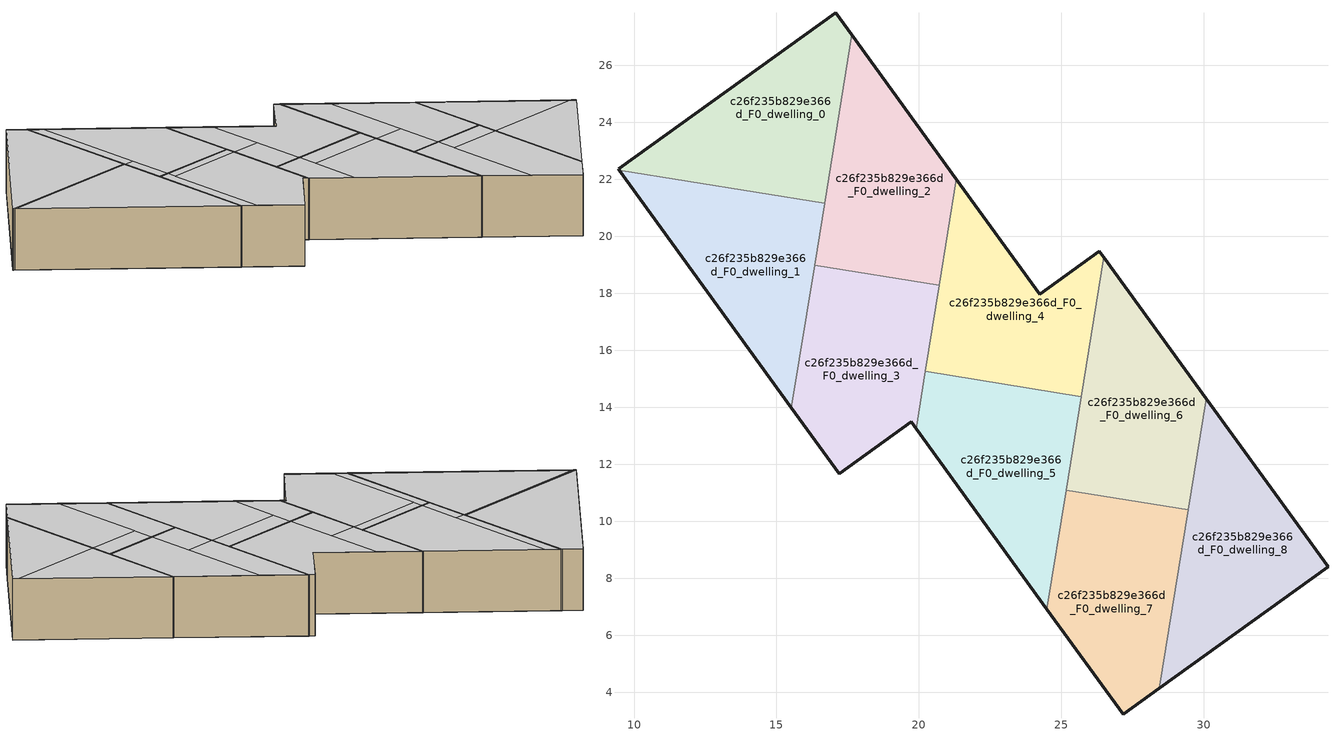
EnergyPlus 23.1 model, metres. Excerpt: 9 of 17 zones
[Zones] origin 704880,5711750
c26f235b829e366d_F0_dwelling_0
 floor ground (EU_floor_Construction): 16.69,21.16 17.64,27.08 17.08,27.85 9.46,22.36 9.48,22.33 z0
 wall outside (EU_wall_Construction): 9.48,22.33 9.46,22.36 17.08,27.85 17.64,27.08 z0:3
 wall to c26f235b829e366d_F0_dwelling_1 (EU_wall_Construction): 16.69,21.16 9.48,22.33 z0:3
 wall to c26f235b829e366d_F0_dwelling_2 (EU_wall_Construction): 17.64,27.08 16.69,21.16 z0:3
 ceiling to c26f235b829e366d_F1_dwelling_0 (EU_floor_Construction): 17.08,27.85 17.64,27.08 16.69,21.16 9.48,22.33 9.46,22.36 z3
c26f235b829e366d_F0_dwelling_1
 floor ground (EU_floor_Construction): 15.53,13.98 16.69,21.16 9.48,22.33 z0
 wall outside (EU_wall_Construction): 15.53,13.98 9.48,22.33 z0:3
 wall to c26f235b829e366d_F0_dwelling_3 (EU_wall_Construction): 16.34,18.99 15.53,13.98 z0:3
 wall to c26f235b829e366d_F0_dwelling_2 (EU_wall_Construction): 16.69,21.16 16.34,18.99 z0:3
 ceiling to c26f235b829e366d_F1_dwelling_0 (EU_floor_Construction): 16.69,21.16 16.68,21.11 9.53,22.26 9.48,22.33 z3
 ceiling adiabatic (EU_roof_Construction): 16.68,21.11 15.53,13.98 9.48,22.33 9.53,22.26 z3
c26f235b829e366d_F0_dwelling_2
 floor ground (EU_floor_Construction): 20.72,18.28 21.32,22 17.64,27.08 16.33,18.99 z0
 wall outside (EU_wall_Construction): 17.64,27.08 21.32,22 z0:3
 wall to c26f235b829e366d_F0_dwelling_3 (EU_wall_Construction): 20.72,18.28 16.33,18.99 z0:3
 wall to c26f235b829e366d_F0_dwelling_4 (EU_wall_Construction): 21.32,22 20.72,18.28 z0:3
 ceiling to c26f235b829e366d_F1_dwelling_0 (EU_floor_Construction): 17.64,27.08 18.06,26.51 17.17,21.03 16.68,21.11 z3
 ceiling to c26f235b829e366d_F1_dwelling_1 (EU_floor_Construction): 17.17,21.03 16.83,18.91 16.34,18.99 16.68,21.11 z3
 ceiling adiabatic (EU_roof_Construction): 18.06,26.51 17.64,27.08 21.32,22 20.72,18.28 16.83,18.91 z3
c26f235b829e366d_F0_dwelling_3
 floor ground (EU_floor_Construction): 19.9,13.25 20.72,18.28 16.33,18.99 15.53,13.98 17.2,11.67 19.73,13.49 z0
 wall outside (EU_wall_Construction): 19.9,13.25 19.73,13.49 17.2,11.67 15.53,13.98 z0:3
 wall to c26f235b829e366d_F0_dwelling_5 (EU_wall_Construction): 20.23,15.25 19.9,13.25 z0:3
 wall to c26f235b829e366d_F0_dwelling_4 (EU_wall_Construction): 20.72,18.28 20.23,15.25 z0:3
 ceiling to c26f235b829e366d_F1_dwelling_3 (EU_floor_Construction): 20.63,17.78 19.9,13.25 19.73,13.49 17.2,11.67 15.94,13.41 16.75,18.41 z3
 ceiling to c26f235b829e366d_F1_dwelling_1 (EU_floor_Construction): 16.83,18.91 15.94,13.41 15.53,13.98 16.34,18.99 z3
 ceiling to c26f235b829e366d_F1_dwelling_2 (EU_floor_Construction): 20.72,18.28 20.63,17.78 16.75,18.41 16.83,18.91 z3
c26f235b829e366d_F0_dwelling_4
 floor ground (EU_floor_Construction): 25.7,14.37 26.49,19.26 26.34,19.47 24.24,17.96 21.32,22 20.23,15.25 z0
 wall outside (EU_wall_Construction): 21.32,22 24.24,17.96 26.34,19.47 26.49,19.26 z0:3
 wall to c26f235b829e366d_F0_dwelling_5 (EU_wall_Construction): 25.7,14.37 20.23,15.25 z0:3
 wall to c26f235b829e366d_F0_dwelling_6 (EU_wall_Construction): 26.49,19.26 25.7,14.37 z0:3
 ceiling to c26f235b829e366d_F1_dwelling_4 (EU_floor_Construction): 26.34,19.47 26.49,19.26 25.7,14.37 21.71,15.02 22.56,20.29 24.24,17.96 z3
 ceiling to c26f235b829e366d_F1_dwelling_2 (EU_floor_Construction): 21.32,22 22.56,20.29 22.11,17.54 20.63,17.78 z3
 ceiling to c26f235b829e366d_F1_dwelling_3 (EU_floor_Construction): 22.11,17.54 21.71,15.02 20.23,15.25 20.63,17.78 z3
c26f235b829e366d_F0_dwelling_5
 floor ground (EU_floor_Construction): 24.49,6.92 25.7,14.37 20.23,15.25 19.9,13.25 z0
 wall outside (EU_wall_Construction): 24.49,6.92 19.9,13.25 z0:3
 wall to c26f235b829e366d_F0_dwelling_7 (EU_wall_Construction): 25.17,11.09 24.49,6.92 z0:3
 wall to c26f235b829e366d_F0_dwelling_6 (EU_wall_Construction): 25.7,14.37 25.17,11.09 z0:3
 ceiling to c26f235b829e366d_F1_dwelling_5 (EU_floor_Construction): 25.53,13.35 24.49,6.92 21.14,11.54 21.54,14 z3
 ceiling to c26f235b829e366d_F1_dwelling_3 (EU_floor_Construction): 21.71,15.02 21.14,11.54 19.9,13.25 20.23,15.25 z3
 ceiling to c26f235b829e366d_F1_dwelling_4 (EU_floor_Construction): 25.7,14.37 25.53,13.35 21.54,14 21.71,15.02 z3
 ceiling adiabatic (EU_roof_Construction): 25.53,13.35 24.49,6.92 21.14,11.54 21.54,14 z3
c26f235b829e366d_F0_dwelling_6
 floor ground (EU_floor_Construction): 29.45,10.4 30.08,14.3 26.49,19.26 25.17,11.09 z0
 wall outside (EU_wall_Construction): 26.49,19.26 30.08,14.3 z0:3
 wall to c26f235b829e366d_F0_dwelling_7 (EU_wall_Construction): 29.45,10.4 25.17,11.09 z0:3
 wall to c26f235b829e366d_F0_dwelling_8 (EU_wall_Construction): 30.08,14.3 29.45,10.4 z0:3
 ceiling to c26f235b829e366d_F1_dwelling_6 (EU_floor_Construction): 27.8,17.44 30.08,14.3 29.45,10.4 26.74,10.84 z3
 ceiling to c26f235b829e366d_F1_dwelling_4 (EU_floor_Construction): 26.49,19.26 27.8,17.44 27.1,13.1 25.53,13.35 z3
 ceiling to c26f235b829e366d_F1_dwelling_5 (EU_floor_Construction): 27.1,13.1 26.74,10.84 25.17,11.09 25.53,13.35 z3
c26f235b829e366d_F0_dwelling_7
 floor ground (EU_floor_Construction): 28.44,4.14 29.45,10.4 25.17,11.09 24.49,6.92 27.17,3.22 z0
 wall outside (EU_wall_Construction): 28.44,4.14 27.17,3.22 24.49,6.92 z0:3
 wall to c26f235b829e366d_F0_dwelling_8 (EU_wall_Construction): 29.45,10.4 28.44,4.14 z0:3
 ceiling to c26f235b829e366d_F1_dwelling_7 (EU_floor_Construction): 29.29,9.39 28.44,4.14 27.17,3.22 25.81,5.1 26.57,9.83 z3
 ceiling to c26f235b829e366d_F1_dwelling_5 (EU_floor_Construction): 26.74,10.84 25.81,5.1 24.49,6.92 25.17,11.09 z3
 ceiling to c26f235b829e366d_F1_dwelling_6 (EU_floor_Construction): 29.45,10.4 29.29,9.39 26.57,9.83 26.74,10.84 z3
c26f235b829e366d_F0_dwelling_8
 floor ground (EU_floor_Construction): 34.36,8.4 30.08,14.3 28.44,4.14 z0
 wall outside (EU_wall_Construction): 30.08,14.3 34.36,8.4 28.44,4.14 z0:3
 ceiling to c26f235b829e366d_F1_dwelling_7 (EU_floor_Construction): 34.22,8.59 34.36,8.4 28.44,4.14 29.29,9.39 z3
 ceiling to c26f235b829e366d_F1_dwelling_6 (EU_floor_Construction): 30.08,14.3 34.22,8.59 29.29,9.39 z3
[Building]
EU S2 Campaign: North Axis=0; Terrain=City; Solar Distribution=FullExterior
[Site:Location]
London: Latitude=51.5; Longitude=-0.5; Time Zone=0; Elevation=25
[SizingPeriod:WeatherFileDays]
AnnualSizingPeriod: Begin Month=1; Begin Day of Month=1; End Month=12; End Day of Month=31; Day of Week for Start Day=Monday; Use Weather File Daylight Saving Period=No; Use Weather File Rain and Snow Indicators=No
[MATERIAL]
EU_InternalMass_Material: Roughness=MediumRough; Thickness=0.1; Conductivity=1; Density=1800; Specific Heat=900; Thermal Absorptance=0.9; Solar Absorptance=0.7; Visible Absorptance=0.7
[MATERIAL:NOMASS] Roughness=MediumRough; Thermal Absorptance=0.9; Solar Absorptance=0.7; Visible Absorptance=0.7
Name | Thermal Resistance
EU_wall_NoMass | 1.04674
EU_roof_NoMass | 4.32442
EU_floor_NoMass | 2.04616
[CONSTRUCTION]
EU_wall_Construction: EU_wall_NoMass
EU_roof_Construction: EU_roof_NoMass
EU_floor_Construction: EU_floor_NoMass
EU_InternalMass_Construction: EU_InternalMass_Material
[ZONE] Type=1; Multiplier=1; Ceiling Height=autocalculate; Floor Area=autocalculate; Part of Total Floor Area=Yes
Name | Volume
c26f235b829e366d_F0_dwelling_0 | 79.6289
c26f235b829e366d_F0_dwelling_1 | 79.6428
c26f235b829e366d_F0_dwelling_2 | 79.645
c26f235b829e366d_F0_dwelling_3 | 79.6436
c26f235b829e366d_F0_dwelling_4 | 79.6494
c26f235b829e366d_F0_dwelling_5 | 79.6553
c26f235b829e366d_F0_dwelling_6 | 79.6245
c26f235b829e366d_F0_dwelling_7 | 79.6267
c26f235b829e366d_F0_dwelling_8 | 79.6406
[INTERNALMASS] Construction=EU_InternalMass_Construction
Name | Zone or ZoneList | Surface Area
c26f235b829e366d_F0_dwelling_0_EU_InternalMass | c26f235b829e366d_F0_dwelling_0 | 26.5449
c26f235b829e366d_F0_dwelling_1_EU_InternalMass | c26f235b829e366d_F0_dwelling_1 | 26.5437
c26f235b829e366d_F0_dwelling_2_EU_InternalMass | c26f235b829e366d_F0_dwelling_2 | 26.5478
c26f235b829e366d_F0_dwelling_3_EU_InternalMass | c26f235b829e366d_F0_dwelling_3 | 26.5476
c26f235b829e366d_F0_dwelling_4_EU_InternalMass | c26f235b829e366d_F0_dwelling_4 | 26.5486
c26f235b829e366d_F0_dwelling_5_EU_InternalMass | c26f235b829e366d_F0_dwelling_5 | 26.5484
c26f235b829e366d_F0_dwelling_6_EU_InternalMass | c26f235b829e366d_F0_dwelling_6 | 26.5425
c26f235b829e366d_F0_dwelling_7_EU_InternalMass | c26f235b829e366d_F0_dwelling_7 | 26.5426
c26f235b829e366d_F0_dwelling_8_EU_InternalMass | c26f235b829e366d_F0_dwelling_8 | 26.547
[OTHEREQUIPMENT] Fuel Type=Electricity; Design Level Calculation Method=Watts/Area; Power per Zone Floor Area=1; Fraction Latent=0; Fraction Radiant=0; Fraction Lost=0; Carbon Dioxide Generation Rate=0; EndUse Subcategory=EU_Step8_InternalGains
Name | Zone or ZoneList or Space or SpaceList | Schedule
EU_Step8_InternalGain_c26f235b829e366d_F0_dwelling_0_f000 | c26f235b829e366d_F0_dwelling_0 | EU_Step8_GainSchedule_c26f235b829e366d_F0_dwelling_0_f000
EU_Step8_InternalGain_c26f235b829e366d_F0_dwelling_1_f000 | c26f235b829e366d_F0_dwelling_1 | EU_Step8_GainSchedule_c26f235b829e366d_F0_dwelling_1_f000
EU_Step8_InternalGain_c26f235b829e366d_F0_dwelling_2_f000 | c26f235b829e366d_F0_dwelling_2 | EU_Step8_GainSchedule_c26f235b829e366d_F0_dwelling_2_f000
EU_Step8_InternalGain_c26f235b829e366d_F0_dwelling_3_f000 | c26f235b829e366d_F0_dwelling_3 | EU_Step8_GainSchedule_c26f235b829e366d_F0_dwelling_3_f000
EU_Step8_InternalGain_c26f235b829e366d_F0_dwelling_4_f000 | c26f235b829e366d_F0_dwelling_4 | EU_Step8_GainSchedule_c26f235b829e366d_F0_dwelling_4_f000
EU_Step8_InternalGain_c26f235b829e366d_F0_dwelling_5_f000 | c26f235b829e366d_F0_dwelling_5 | EU_Step8_GainSchedule_c26f235b829e366d_F0_dwelling_5_f000
EU_Step8_InternalGain_c26f235b829e366d_F0_dwelling_6_f000 | c26f235b829e366d_F0_dwelling_6 | EU_Step8_GainSchedule_c26f235b829e366d_F0_dwelling_6_f000
EU_Step8_InternalGain_c26f235b829e366d_F0_dwelling_7_f000 | c26f235b829e366d_F0_dwelling_7 | EU_Step8_GainSchedule_c26f235b829e366d_F0_dwelling_7_f000
EU_Step8_InternalGain_c26f235b829e366d_F0_dwelling_8_f000 | c26f235b829e366d_F0_dwelling_8 | EU_Step8_GainSchedule_c26f235b829e366d_F0_dwelling_8_f000
[ZONEVENTILATION:DESIGNFLOWRATE] Schedule=EU_AlwaysOn; Design Flow Rate Calculation Method=AirChanges/Hour; Air Changes per Hour=0.488719; Ventilation Type=Natural; Fan Pressure Rise=0; Fan Total Efficiency=1; Constant Term Coefficient=1; Temperature Term Coefficient=0; Velocity Term Coefficient=0; Velocity Squared Term Coefficient=0; Minimum Indoor Temperature=-100; Maximum Indoor Temperature=100; Delta Temperature=-100; Minimum Outdoor Temperature=-100; Maximum Outdoor Temperature=100; Maximum Wind Speed=40
Name | Zone or ZoneList or Space or SpaceList
EU_ConstantAir_c26f235b829e366d_F0_dwelling_0 | c26f235b829e366d_F0_dwelling_0
EU_ConstantAir_c26f235b829e366d_F0_dwelling_1 | c26f235b829e366d_F0_dwelling_1
EU_ConstantAir_c26f235b829e366d_F0_dwelling_2 | c26f235b829e366d_F0_dwelling_2
EU_ConstantAir_c26f235b829e366d_F0_dwelling_3 | c26f235b829e366d_F0_dwelling_3
EU_ConstantAir_c26f235b829e366d_F0_dwelling_4 | c26f235b829e366d_F0_dwelling_4
EU_ConstantAir_c26f235b829e366d_F0_dwelling_5 | c26f235b829e366d_F0_dwelling_5
EU_ConstantAir_c26f235b829e366d_F0_dwelling_6 | c26f235b829e366d_F0_dwelling_6
EU_ConstantAir_c26f235b829e366d_F0_dwelling_7 | c26f235b829e366d_F0_dwelling_7
EU_ConstantAir_c26f235b829e366d_F0_dwelling_8 | c26f235b829e366d_F0_dwelling_8
[HVACTEMPLATE:THERMOSTAT] Constant Heating Setpoint=20; Constant Cooling Setpoint=50
EU_HeatOnly_c26f235b829e366d_F0_dwelling_0; EU_HeatOnly_c26f235b829e366d_F0_dwelling_1; EU_HeatOnly_c26f235b829e366d_F0_dwelling_2; EU_HeatOnly_c26f235b829e366d_F0_dwelling_3; EU_HeatOnly_c26f235b829e366d_F0_dwelling_4; EU_HeatOnly_c26f235b829e366d_F0_dwelling_5; EU_HeatOnly_c26f235b829e366d_F0_dwelling_6; EU_HeatOnly_c26f235b829e366d_F0_dwelling_7; EU_HeatOnly_c26f235b829e366d_F0_dwelling_8; EU_HeatOnly_c26f235b829e366d_F1_dwelling_0; EU_HeatOnly_c26f235b829e366d_F1_dwelling_1; EU_HeatOnly_c26f235b829e366d_F1_dwelling_2; EU_HeatOnly_c26f235b829e366d_F1_dwelling_3; EU_HeatOnly_c26f235b829e366d_F1_dwelling_4; EU_HeatOnly_c26f235b829e366d_F1_dwelling_5; EU_HeatOnly_c26f235b829e366d_F1_dwelling_6; EU_HeatOnly_c26f235b829e366d_F1_dwelling_7
[HVACTEMPLATE:ZONE:IDEALLOADSAIRSYSTEM] System Availability Schedule=EU_AlwaysOn; Maximum Heating Supply Air Temperature=50; Minimum Cooling Supply Air Temperature=13; Maximum Heating Supply Air Humidity Ratio=0.0156; Minimum Cooling Supply Air Humidity Ratio=0.0077; Heating Limit=NoLimit; Cooling Limit=NoLimit; Heating Availability Schedule=EU_AlwaysOn; Cooling Availability Schedule=EU_CoolingOff; Dehumidification Control Type=ConstantSensibleHeatRatio; Cooling Sensible Heat Ratio=0.7; Dehumidification Setpoint=60; Humidification Control Type=None; Humidification Setpoint=30; Outdoor Air Method=None; Outdoor Air Flow Rate per Person=0.00944; Outdoor Air Flow Rate per Zone Floor Area=0; Outdoor Air Flow Rate per Zone=0; Demand Controlled Ventilation Type=None; Outdoor Air Economizer Type=NoEconomizer; Heat Recovery Type=None; Sensible Heat Recovery Effectiveness=0.7; Latent Heat Recovery Effectiveness=0.65
Name | Template Thermostat
c26f235b829e366d_F0_dwelling_0 | EU_HeatOnly_c26f235b829e366d_F0_dwelling_0
c26f235b829e366d_F0_dwelling_1 | EU_HeatOnly_c26f235b829e366d_F0_dwelling_1
c26f235b829e366d_F0_dwelling_2 | EU_HeatOnly_c26f235b829e366d_F0_dwelling_2
c26f235b829e366d_F0_dwelling_3 | EU_HeatOnly_c26f235b829e366d_F0_dwelling_3
c26f235b829e366d_F0_dwelling_4 | EU_HeatOnly_c26f235b829e366d_F0_dwelling_4
c26f235b829e366d_F0_dwelling_5 | EU_HeatOnly_c26f235b829e366d_F0_dwelling_5
c26f235b829e366d_F0_dwelling_6 | EU_HeatOnly_c26f235b829e366d_F0_dwelling_6
c26f235b829e366d_F0_dwelling_7 | EU_HeatOnly_c26f235b829e366d_F0_dwelling_7
c26f235b829e366d_F0_dwelling_8 | EU_HeatOnly_c26f235b829e366d_F0_dwelling_8
[SIZING:ZONE] Zone Cooling Design Supply Air Temperature Input Method=SupplyAirTemperature; Zone Cooling Design Supply Air Temperature=13; Zone Heating Design Supply Air Temperature Input Method=SupplyAirTemperature; Zone Heating Design Supply Air Temperature=50; Zone Cooling Design Supply Air Humidity Ratio=0.008; Zone Heating Design Supply Air Humidity Ratio=0.008; Cooling Design Air Flow Method=DesignDay; Cooling Design Air Flow Rate=0; Cooling Minimum Air Flow per Zone Floor Area=0.000762; Cooling Minimum Air Flow=0; Cooling Minimum Air Flow Fraction=0.2; Heating Design Air Flow Method=DesignDay; Heating Design Air Flow Rate=0; Heating Maximum Air Flow per Zone Floor Area=0.002032; Heating Maximum Air Flow=0.141576; Heating Maximum Air Flow Fraction=0.3; Account for Dedicated Outdoor Air System=No; Dedicated Outdoor Air System Control Strategy=NeutralSupplyAir; Dedicated Outdoor Air Low Setpoint Temperature for Design=autosize; Dedicated Outdoor Air High Setpoint Temperature for Design=autosize; Zone Load Sizing Method=Sensible Load Only No Latent Load; Zone Latent Cooling Design Supply Air Humidity Ratio Input Method=HumidityRatioDifference; Zone Cooling Design Supply Air Humidity Ratio Difference=0.005; Zone Latent Heating Design Supply Air Humidity Ratio Input Method=HumidityRatioDifference; Zone Humidification Design Supply Air Humidity Ratio Difference=0.005
c26f235b829e366d_F0_dwelling_0; c26f235b829e366d_F0_dwelling_1; c26f235b829e366d_F0_dwelling_2; c26f235b829e366d_F0_dwelling_3; c26f235b829e366d_F0_dwelling_4; c26f235b829e366d_F0_dwelling_5; c26f235b829e366d_F0_dwelling_6; c26f235b829e366d_F0_dwelling_7; c26f235b829e366d_F0_dwelling_8
[SCHEDULE:CONSTANT]
Name | Hourly Value
EU_AlwaysOn | 1
EU_CoolingOff | 0
[SCHEDULE:FILE] Column Number=1; Rows to Skip at Top=0; Number of Hours of Data=8760; Column Separator=Comma; Interpolate to Timestep=No; Minutes per Item=60; Adjust Schedule for Daylight Savings=Yes
Name | File
EU_Step8_GainSchedule_c26f235b829e366d_F0_dwelling_0_f000 | ../../schedules/c26f235b829e366d/c26f235b829e366d_F0_dwelling_0_f000_gain.csv
EU_Step8_GainSchedule_c26f235b829e366d_F0_dwelling_1_f000 | ../../schedules/c26f235b829e366d/c26f235b829e366d_F0_dwelling_1_f000_gain.csv
EU_Step8_GainSchedule_c26f235b829e366d_F0_dwelling_2_f000 | ../../schedules/c26f235b829e366d/c26f235b829e366d_F0_dwelling_2_f000_gain.csv
EU_Step8_GainSchedule_c26f235b829e366d_F0_dwelling_3_f000 | ../../schedules/c26f235b829e366d/c26f235b829e366d_F0_dwelling_3_f000_gain.csv
EU_Step8_GainSchedule_c26f235b829e366d_F0_dwelling_4_f000 | ../../schedules/c26f235b829e366d/c26f235b829e366d_F0_dwelling_4_f000_gain.csv
EU_Step8_GainSchedule_c26f235b829e366d_F0_dwelling_5_f000 | ../../schedules/c26f235b829e366d/c26f235b829e366d_F0_dwelling_5_f000_gain.csv
EU_Step8_GainSchedule_c26f235b829e366d_F0_dwelling_6_f000 | ../../schedules/c26f235b829e366d/c26f235b829e366d_F0_dwelling_6_f000_gain.csv
EU_Step8_GainSchedule_c26f235b829e366d_F0_dwelling_7_f000 | ../../schedules/c26f235b829e366d/c26f235b829e366d_F0_dwelling_7_f000_gain.csv
EU_Step8_GainSchedule_c26f235b829e366d_F0_dwelling_8_f000 | ../../schedules/c26f235b829e366d/c26f235b829e366d_F0_dwelling_8_f000_gain.csv
